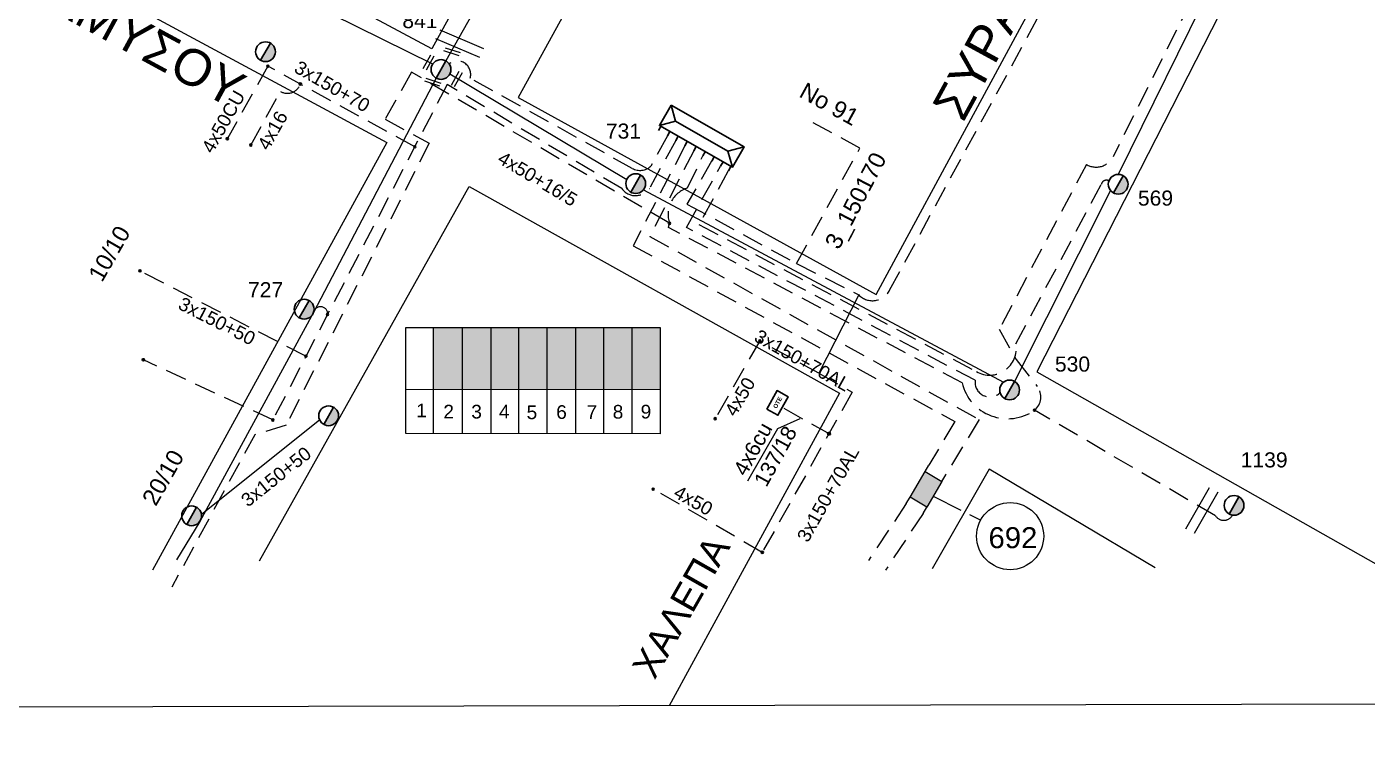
# Model space of a CAD drawing. Header units: millimetres. Extents: x 1421 to 7547, y 822 to 1863.
# Drawn here: x 6842.7 to 7002.6, y 822.2 to 906.2 of the extents above; entities that cross this region are included whole.
import ezdxf
from ezdxf.enums import TextEntityAlignment as Align

# ---------------------------------------------------------------- set-up
doc = ezdxf.new("R2010")
doc.units = ezdxf.units.MM
doc.linetypes.add('DASHED', pattern=[19.05, 12.7, -6.35])
doc.layers.get('0').update_dxf_attribs({"lineweight": 30})
for name, color, linetype, lineweight in [('4x50+16_5', 7, 'Continuous', 30), ('4x50AL', 7, 'Continuous', 30), ('4x50CU', 7, 'Continuous', 30), ('Link Box 4 Διευθύνσεων', 7, 'Continuous', 30), ('Pillar OTE', 7, 'Continuous', 30), ('TEXT_ΚΑΛΩΔΙΩΝ', 7, 'Continuous', 30), ('Άγνωστα', 7, 'Continuous', 30), ('Άγνωστο Υπόγειο Καλώδιο', 7, 'DASHED', 30), ('Καλώδια ΧΤ   3x150+50CU', 7, 'DASHED', 30), ('Καλώδια ΧΤ   3x150+70AL', 7, 'DASHED', 30), ('Καλώδια ΧΤ   3x150AL+50CU', 7, 'DASHED', 30), ('Μηχανική τομή', 7, 'Continuous', 30), ('Στύλος ΦΜ', 7, 'Continuous', 30), ('Στύλος ΦΜ @ 1', 7, 'Continuous', 30), ('Συνδέσεις', 7, 'Continuous', 30), ('Τομή', 7, 'Continuous', 30), ('Υποσταθμός πόλεως', 7, 'Continuous', 30), ('Υπόβαθρο ΔΕΗ', 7, 'Continuous', 30), ('Υπόγεια Καλώδια Δικτύου ΧΤ  4x16AL', 7, 'DASHED', 30), ('Υπόγεια Καλώδια Δικτύου ΧΤ  4x6', 7, 'DASHED', 30)]:
    doc.layers.add(name, color=color, linetype=linetype, lineweight=lineweight)
doc.layers.add('Υπόγεια καλώδια Παροχών ΧΤ   4x50AL', color=7, linetype='DASHED')
doc.styles.add('arial', font='arial.ttf')
doc.styles.get("Standard").update_dxf_attribs({"font": 'arial.ttf'})
doc.linetypes.add('SYN_LINE', pattern='A,0.5,-0.0001,["/\\/\\/\\/",Standard,S=0.1,R=0,X=0,Y=-0.05],-0.25', length=0.7501)
doc.dimstyles.new('ISO-25', dxfattribs={"dimtxt": 2.5, "dimasz": 2.5, "dimexe": 1.25, "dimexo": 0.625, "dimtad": 1, "dimtxsty": 'Standard', "dimcen": 2.5, "dimadec": 0, "dimazin": 0, "dimtfac": 1, "dimtmove": 0, "dimatfit": 3, "dimfxl": 1, "dimarcsym": 0})

# ---------------------------------------------------------------- blocks, each defined once
blk = doc.blocks.new('ΥΠΑΡΧΩΝ ΤΣΙΜΕΝΤΕΝΙΟΣ ΣΤΥΛΟΣ')
at = {"layer": 'Στύλος ΦΜ'}
blk.add_hatch(color=7, dxfattribs=at).paths.add_polyline_path([(-1.29, -2.28, 0.574793), (2.62, 0, 0.268822), (1.3, 2.27)])
at = {"layer": 'Στύλος ΦΜ', "color": 7}
blk.add_line((-1.29, -2.28), (1.3, 2.27), dxfattribs=at)
blk.add_circle((0, 0), 2.62, dxfattribs=at)
at = {"layer": 'Στύλος ΦΜ', "flags": 4}
for tag, p in [('ΑΡΙΘΜΟΣ', (-4.68, 8.05)), ('ΤΥΠΟΣ', (-4.91, 3.03))]:
    blk.add_attdef(tag, p, '', height=4, dxfattribs=at)
blk = doc.blocks.new('ΜΗΧΑΝΙΚΗ ΤΟΜΗ')
at = {"layer": 'Μηχανική τομή', "lineweight": -3, "ltscale": 40}
for p, q in [((-3.78, 1.15), (3.8, 1.15)), ((3.8, -0.4), (-3.78, -0.4))]:
    blk.add_line(p, q, dxfattribs=at)
blk = doc.blocks.new('ΤΟΜΗ')
at = {"layer": 'Τομή', "lineweight": -3, "ltscale": 40}
for p, q in [((-11.37, 1.1), (11.37, 1.1)), ((11.37, -3.57), (-11.37, -3.57))]:
    blk.add_line(p, q, dxfattribs=at)
blk = doc.blocks.new('ΥΠΟΣΤΑΘΜΟΣ ΠΟΛΕΩΣ 9 ΑΝΑΧΩΡΗΣΕΩΝ')
at = {"layer": 'Υποσταθμός πόλεως', "ltscale": 40}
for p, q in [((-9.63, -2.82), (-9.63, -4)), ((-7.12, -2.82), (-7.12, -4)), ((-4.84, -2.82), (-4.84, -4)), ((-2.36, -2.82), (-2.36, -4)), ((0.09, -2.82), (0.09, -4)), ((2.55, -2.82), (2.55, -4)), ((5.02, -2.82), (5.02, -4)), ((7.48, -2.82), (7.48, -4)), ((9.61, -2.82), (9.61, -4))]:
    blk.add_line(p, q, dxfattribs=at)
blk.add_lwpolyline([(-10.02, 2.82), (10.02, 2.82), (10.02, -2.82), (-10.02, -2.82)], close=True, dxfattribs=at)
for points in [[(-7.21, 0), (-10.02, 2.82)], [(-10.02, -2.82), (-7.21, 0)], [(-7.21, 0), (7.21, 0)], [(7.21, 0), (10.02, 2.82)], [(10.02, -2.82), (7.21, 0)]]:
    blk.add_lwpolyline(points, dxfattribs=at)
at = {"layer": 'Υποσταθμός πόλεως', "linetype": 'SYN_LINE', "ltscale": 40, "flags": 1}
for tag, p in [('ΜΕΤΑΣΧΗΜΑΤΙΣΜΟΣ', (10.79, 1.71)), ('ΙΣΧΥΣ', (10.77, -1.08)), ('ΑΡΙΘΜΟΣ', (10.89, -3.8))]:
    blk.add_attdef(tag, p, '', height=1.8, dxfattribs=at)
blk = doc.blocks.new('LINK BOX 4 ΑΝΑΧΩΡΗΣΕΩΝ')
at = {"layer": 'Link Box 4 Διευθύνσεων', "lineweight": -3, "ltscale": 40}
blk.add_hatch(color=256, dxfattribs=at).paths.add_polyline_path([(-3.54, 0), (-3.54, -4.67), (3.54, -4.67), (3.54, 0)])
for p, q in [((-3.54, 0), (-5.33, 0)), ((5.33, 0), (3.54, 0)), ((-3.54, -4.67), (-5.33, -4.67)), ((5.33, -4.67), (3.54, -4.67))]:
    blk.add_line(p, q, dxfattribs=at)
blk.add_lwpolyline([(-3.54, -4.67), (-3.54, 0), (3.54, 0), (3.54, -4.67)], close=True, dxfattribs=at)
blk = doc.blocks.new('_ΣΥΝΔΕΣΗ')
at = {"layer": 'Συνδέσεις', "linetype": 'SYN_LINE', "ltscale": 40}
blk.add_hatch(color=256, dxfattribs=at).paths.add_polyline_path([(0.5, -0.01, 1), (-0.5, -0.01, 1)])
at = {"layer": 'Συνδέσεις'}
blk.add_circle((0, -0.01), 0.5, dxfattribs=at)
blk = doc.blocks.new('TSONTA XT1')
at = {"ltscale": 40}
h = blk.add_hatch(color=256, dxfattribs=at)
h.dxf.hatch_style = 1
h.paths.add_polyline_path([(595.96, 2487.66), (597.07, 2488.77), (595.96, 2489.87), (594.85, 2488.77)])
blk.add_lwpolyline([(594.85, 2488.77), (595.96, 2489.87), (597.07, 2488.77), (595.96, 2487.66)], close=True, dxfattribs=at)
blk = doc.blocks.new('PILLAR ΟΤΕ')
at = {"layer": 'Pillar OTE', "ltscale": 40}
blk.add_lwpolyline([(-3.31, 2.02), (3.39, 2.02), (3.39, -1.99), (-3.31, -1.99)], close=True, dxfattribs=at)
at = {"layer": 'Pillar OTE', "insert": (-1.81, 0.71), "char_height": 1.3575, "width": 109.961, "attachment_point": 1}
blk.add_mtext('{\\fArial|b1|i0|c161|p34;OTE}', dxfattribs=at)

msp = doc.modelspace()

# ---------------------------------------------------------------- hatches: boundary and pattern name
at = {"layer": 'Καλώδια ΧΤ   3x150+50CU', "linetype": 'DASHED', "lineweight": -3, "ltscale": 0.2}
h = msp.add_hatch(color=10, dxfattribs=at)
h.dxf.hatch_style = 1
h.paths.add_polyline_path([(6891.23, 862.91), (6894.67, 862.91), (6894.67, 870.27), (6891.23, 870.28)])
h = msp.add_hatch(color=133, dxfattribs=at)
h.dxf.hatch_style = 1
h.paths.add_polyline_path([(6894.67, 862.91), (6898.11, 862.91), (6898.11, 870.27), (6894.67, 870.27)])
h = msp.add_hatch(color=2, dxfattribs=at)
h.dxf.hatch_style = 1
h.paths.add_polyline_path([(6901.41, 870.27), (6898.11, 870.27), (6898.11, 862.91), (6901.41, 862.9)])
h = msp.add_hatch(color=27, dxfattribs=at)
h.dxf.hatch_style = 1
h.paths.add_polyline_path([(6904.79, 862.9), (6904.79, 870.27), (6901.41, 870.27), (6901.41, 862.9)])
h = msp.add_hatch(color=85, dxfattribs=at)
h.dxf.hatch_style = 1
h.paths.add_polyline_path([(6908.19, 870.27), (6904.79, 870.27), (6904.79, 862.9), (6908.19, 862.9)])
h = msp.add_hatch(color=30, dxfattribs=at)
h.dxf.hatch_style = 1
h.paths.add_polyline_path([(6911.53, 870.27), (6908.19, 870.27), (6908.19, 862.9), (6911.53, 862.89)])
h = msp.add_hatch(color=5, dxfattribs=at)
h.dxf.hatch_style = 1
h.paths.add_polyline_path([(6911.53, 862.89), (6914.92, 862.89), (6914.92, 870.27), (6911.53, 870.27)])
h = msp.add_hatch(color=6, dxfattribs=at)
h.dxf.hatch_style = 1
h.paths.add_polyline_path([(6914.85, 862.89), (6918.24, 862.89), (6918.24, 870.27), (6914.85, 870.27)])

# ---------------------------------------------------------------- linework, layer by layer
at = {"linetype": 'Continuous', "lineweight": -3, "ltscale": 0.2}
msp.add_lwpolyline([(5474.15, 1851.64), (7546.99, 1855.83), (7546.99, 826.44), (5474.15, 822.25)], close=True, dxfattribs=at)
at = {"color": 27, "lineweight": -3, "ltscale": 0.2}
msp.add_lwpolyline([(6941.94, 874.16), (6937.18, 864.82)], dxfattribs=at)
at = {"layer": '4x50+16_5', "color": 2, "lineweight": -3, "ltscale": 0.2}
for points in [[(6945.66, 984.46), (6927.65, 965.4), (6918.78, 948.69), (6907.01, 927.46), (6892.7, 902.08)], [(7011.82, 965.66), (7004.33, 950.68), (6995.1, 933.4), (6984.22, 911.55), (6972.87, 888.55)], [(6971.96, 886.63), (6960.52, 863.86)]]:
    msp.add_lwpolyline(points, dxfattribs=at)
at = {"layer": '4x50+16_5', "color": 10, "lineweight": -3, "ltscale": 0.2}
msp.add_lwpolyline([(6891.12, 901.69), (6867.11, 913.59), (6840.61, 928.38)], dxfattribs=at)
at = {"layer": '4x50+16_5', "color": 133, "lineweight": -3, "ltscale": 0.2}
for points in [[(6893.16, 900.53), (6914.26, 887.95)], [(6916.25, 886.71), (6959.19, 863.75)]]:
    msp.add_lwpolyline(points, dxfattribs=at)
at = {"layer": '4x50AL', "color": 27, "linetype": 'DASHED', "lineweight": -3, "ltscale": 0.2}
msp.add_lwpolyline([(6937.18, 864.82), (6930.13, 868.69), (6924.82, 859.41)], dxfattribs=at)
at = {"layer": '4x50CU', "color": 6, "linetype": 'DASHED', "lineweight": -3, "ltscale": 0.2}
msp.add_lwpolyline([(6871.45, 901.46), (6866.63, 892.81)], dxfattribs=at)
at = {"layer": 'Pillar OTE', "lineweight": -3, "ltscale": 40}
for points in [[(6887.9, 857.63), (6887.9, 870.28), (6918.24, 870.27), (6918.24, 857.61), (6887.9, 857.64)], [(6891.23, 857.63), (6891.23, 870.28)], [(6894.67, 857.63), (6894.67, 870.27)], [(6898.11, 857.63), (6898.11, 870.27)], [(6901.41, 857.62), (6901.41, 870.27)], [(6904.79, 857.62), (6904.79, 870.27)], [(6908.19, 857.62), (6908.19, 870.27)], [(6911.53, 857.61), (6911.53, 870.27)], [(6914.92, 857.61), (6914.92, 870.27)], [(6887.9, 862.92), (6918.24, 862.89)]]:
    msp.add_lwpolyline(points, dxfattribs=at)
at = {"layer": 'Άγνωστο Υπόγειο Καλώδιο', "color": 27, "lineweight": -3, "ltscale": 0.2}
msp.add_lwpolyline([(6937.18, 864.82), (6941.16, 862.57), (6930.43, 843.46), (6917.41, 851.01)], dxfattribs=at)
at = {"layer": 'Καλώδια ΧΤ   3x150+50CU', "color": 6, "linetype": 'Continuous', "lineweight": -3, "ltscale": 0.2}
for points in [[(6891.53, 900.04), (6876.9, 872.06), (6863.35, 847.16), (6860.58, 842.57)], [(6863.53, 848.03), (6877.63, 859.28)]]:
    msp.add_lwpolyline(points, dxfattribs=at)
at = {"layer": 'Καλώδια ΧΤ   3x150+70AL', "color": 30, "lineweight": -3, "ltscale": 0.2}
for points in [[(7011.24, 966.47, 0.492913), (7008.83, 963.65), (6972.26, 890.66, -0.435524), (6969.09, 889.73), (6958.69, 870.08), (6960.71, 866.48), (6963.23, 863.26, -0.409664), (6962.9, 860.42, -1.610284)], [(6954.25, 863.68), (6919.26, 882.21), (6919.36, 882.71, -0.419792), (6921.52, 886.93), (6923.32, 890.74)], [(6986.51, 847.9, -0.56456), (6984.48, 847.82), (6962.9, 860.42, -0.529771), (6954.25, 863.68)]]:
    msp.add_lwpolyline(points, format="xyb", dxfattribs=at)
at = {"layer": 'Καλώδια ΧΤ   3x150+70AL', "color": 27, "lineweight": -3, "ltscale": 0.2}
msp.add_lwpolyline([(6924.39, 890.13), (6921.45, 885.01), (6934.51, 877.92), (6941.94, 874.16, 0.51406), (6945.61, 874.74), (6965.81, 911.84)], format="xyb", dxfattribs=at)
at = {"layer": 'Καλώδια ΧΤ   3x150+70AL', "color": 1, "lineweight": -3, "ltscale": 0.2}
msp.add_lwpolyline([(6914.92, 889.26), (6895.58, 900.02, 0.742727), (6893.09, 901.72)], format="xyb", dxfattribs=at)
at = {"layer": 'Καλώδια ΧΤ   3x150+70AL', "color": 30, "lineweight": -3, "ltscale": 0.2}
msp.add_lwpolyline([(6919.36, 882.71), (6888.61, 900.73), (6885.44, 895.12), (6890.71, 892.27), (6873.63, 858.64), (6869.9, 857.47), (6859.99, 839.32)], dxfattribs=at)
at = {"layer": 'Καλώδια ΧΤ   3x150+70AL', "color": 6, "lineweight": -3, "ltscale": 0.2}
msp.add_lwpolyline([(6888.98, 891.83), (6871.45, 901.46)], dxfattribs=at)
msp.add_lwpolyline([(6920.11, 892.58), (6916.96, 886.87, -0.513697), (6913.67, 886.85), (6892.84, 899.26), (6872.05, 859.25), (6856.61, 866.44)], format="xyb", dxfattribs=at)
at = {"layer": 'Καλώδια ΧΤ   3x150+70AL', "color": 27, "lineweight": -3, "ltscale": 0.2}
msp.add_lwpolyline([(6934.51, 877.92), (6942.08, 891.69), (6936.26, 894.8)], dxfattribs=at)
at = {"layer": 'Καλώδια ΧΤ   3x150+70AL', "color": 1, "lineweight": -3, "ltscale": 0.2}
msp.add_lwpolyline([(6919.12, 893.14), (6917.14, 889.53)], dxfattribs=at)
at = {"layer": 'Καλώδια ΧΤ   3x150+70AL', "color": 5, "lineweight": -3, "ltscale": 0.2}
for points in [[(6921.19, 891.96), (6915.01, 880.03), (6953.41, 859.05), (6950.29, 853.87)], [(6947.6, 849.27), (6943.09, 842.5)]]:
    msp.add_lwpolyline(points, dxfattribs=at)
at = {"layer": 'Καλώδια ΧΤ   3x150+70AL', "color": 85, "lineweight": -3, "ltscale": 0.2}
for points in [[(6922.25, 891.35), (6917.01, 881.15), (6956.29, 859.29), (6952.3, 852.69)], [(6949.61, 848.09), (6945.11, 841.33)]]:
    msp.add_lwpolyline(points, dxfattribs=at)
at = {"layer": 'Καλώδια ΧΤ   3x150+70AL', "color": 133, "lineweight": -3, "ltscale": 0.2}
msp.add_lwpolyline([(6955.82, 863.98), (6921.38, 882.22), (6925.46, 889.52)], dxfattribs=at)
at = {"layer": 'Καλώδια ΧΤ   3x150+70AL', "color": 2, "lineweight": -3, "ltscale": 0.2}
msp.add_lwpolyline([(6926.38, 888.99), (6922.88, 882.56), (6955.97, 865.03)], dxfattribs=at)
msp.add_lwpolyline([(6955.97, 865.03, 0.641133), (6960.67, 868.32), (6970.87, 887.38, -0.482798), (6971.77, 887.78)], format="xyb", dxfattribs=at)
at = {"layer": 'Καλώδια ΧΤ   3x150+70AL', "color": 133, "lineweight": -3, "ltscale": 0.2}
msp.add_lwpolyline([(6958.8, 862.52, -0.718424), (6955.82, 863.98)], format="xyb", dxfattribs=at)
at = {"layer": 'Καλώδια ΧΤ   3x150+70AL', "color": 1, "lineweight": -3, "ltscale": 0.2}
msp.add_arc((6915.85, 890.92), 1.9, 240.9197, 312.9547, dxfattribs=at)
at = {"layer": 'Καλώδια ΧΤ   3x150+70AL', "color": 6, "lineweight": -3, "ltscale": 0.2}
msp.add_arc((6877.74, 871.91), 0.852, 354.5239, 169.8309, dxfattribs=at)
at = {"layer": 'Καλώδια ΧΤ   3x150AL+50CU', "color": 6, "lineweight": -3, "ltscale": 0.2}
msp.add_lwpolyline([(6876, 866.85), (6856.21, 877.03)], dxfattribs=at)
at = {"layer": 'Υπόβαθρο ΔΕΗ', "lineweight": -3, "ltscale": 0.2}
msp.add_line((6957.48, 853.4), (6950.7, 841.5), dxfattribs=at)
for points in [[(6923.2, 962.13), (6891, 903.51), (6851.1, 924.91), (6884.65, 987.74)], [(6997.51, 973.24), (6978.18, 983.99), (6939.57, 967.29), (6901.33, 897.7), (6944.02, 874.2), (6997.51, 973.24)], [(7056.58, 939.04), (7013.4, 963.36), (6963.19, 864.98), (7005.06, 841.26)], [(6845.66, 913.95), (6885.66, 892.36), (6857.7, 841.33)], [(6870.46, 842.43), (6895.45, 887.12), (6939.62, 862.44), (6919.33, 825.17)], [(6977.28, 841.63), (6957.48, 853.4)]]:
    msp.add_lwpolyline(points, dxfattribs=at)
at = {"layer": 'Υπόβαθρο ΔΕΗ', "lineweight": -3}
for points in [[(6950.82, 850.15), (6954.13, 848.48)], [(6955.15, 847.96), (6956.48, 847.29)]]:
    msp.add_lwpolyline(points, dxfattribs=at)
msp.add_circle((6959.99, 845.39), 4, dxfattribs=at)
at = {"layer": 'Υπόγεια Καλώδια Δικτύου ΧΤ  4x16AL', "color": 6, "lineweight": -3, "ltscale": 0.2}
msp.add_lwpolyline([(6869.42, 892.05), (6872.96, 898.45, 0.480052), (6875.33, 899.33, -4.6591)], format="xyb", dxfattribs=at)
at = {"layer": 'Υπόγεια Καλώδια Δικτύου ΧΤ  4x6', "color": 27, "lineweight": -3, "ltscale": 0.2}
msp.add_lwpolyline([(6938.57, 857.5), (6932.84, 860.72)], dxfattribs=at)

# ---------------------------------------------------------------- block references
at = {"layer": 'Link Box 4 Διευθύνσεων', "lineweight": -3, "xscale": 0.4999999999999997, "yscale": 0.4999999999999997, "zscale": 0.4999999999999997, "rotation": 239.6789280103123}
msp.add_blockref('LINK BOX 4 ΑΝΑΧΩΡΗΣΕΩΝ', (6950.96, 850.39), dxfattribs=at)
at = {"layer": 'Pillar OTE', "xscale": 0.375, "yscale": 0.375, "zscale": 0.375, "rotation": 61}
msp.add_blockref('PILLAR ΟΤΕ', (6932.24, 861.27), dxfattribs=at)
at = {"layer": 'Μηχανική τομή', "lineweight": -3, "xscale": 0.2499999999999188, "yscale": 0.2499999999999188, "zscale": 0.2499999999999188}
for p, rotation in [((6893.46, 903.27), 161.9840625023282), ((6890.54, 901.95), 241.0789144209073), ((6894.07, 899.88), 60.33700729731881), ((6891.16, 899.63), 161.9851020771848)]:
    msp.add_blockref('ΜΗΧΑΝΙΚΗ ΤΟΜΗ', p, dxfattribs=dict(at, rotation=rotation))
at = {"layer": 'Στύλος ΦΜ @ 1', "lineweight": -3, "ltscale": 40}
ref = msp.add_blockref('ΥΠΑΡΧΩΝ ΤΣΙΜΕΝΤΕΝΙΟΣ ΣΤΥΛΟΣ', (6892.11, 901.06), dxfattribs=dict(at, xscale=0.4499999999998181, yscale=0.4499999999998181, zscale=0.4499999999998181))
ref.add_attrib('ΤΥΠΟΣ', '841', (6887.5, 905.99), dxfattribs={"layer": 'Στύλος ΦΜ', "height": 1.8, "flags": 4})
at = {"layer": 'Στύλος ΦΜ @ 1', "lineweight": -3, "ltscale": 40, "xscale": 0.4499999999998181, "yscale": 0.4499999999998181, "zscale": 0.4499999999998181}
for p in [(6871.18, 903.18), (6878.71, 859.75), (6862.37, 847.82)]:
    msp.add_blockref('ΥΠΑΡΧΩΝ ΤΣΙΜΕΝΤΕΝΙΟΣ ΣΤΥΛΟΣ', p, dxfattribs=at)
at = {"layer": 'Στύλος ΦΜ @ 1', "lineweight": -3, "ltscale": 40}
ref = msp.add_blockref('ΥΠΑΡΧΩΝ ΤΣΙΜΕΝΤΕΝΙΟΣ ΣΤΥΛΟΣ', (6915.33, 887.45), dxfattribs=dict(at, xscale=0.4499999999998181, yscale=0.4499999999998181, zscale=0.4499999999998181))
ref.add_attrib('ΤΥΠΟΣ', '731', (6911.77, 892.81), dxfattribs={"layer": 'Στύλος ΦΜ', "height": 1.8, "flags": 4})
ref = msp.add_blockref('ΥΠΑΡΧΩΝ ΤΣΙΜΕΝΤΕΝΙΟΣ ΣΤΥΛΟΣ', (6972.88, 887.37), dxfattribs=dict(at, xscale=0.4499999999998181, yscale=0.4499999999998181, zscale=0.4499999999998181))
ref.add_attrib('ΤΥΠΟΣ', '569', (6975.23, 884.82), dxfattribs={"layer": 'Στύλος ΦΜ', "height": 1.8, "flags": 4})
ref = msp.add_blockref('ΥΠΑΡΧΩΝ ΤΣΙΜΕΝΤΕΝΙΟΣ ΣΤΥΛΟΣ', (6875.79, 872.47), dxfattribs=dict(at, xscale=0.4499999999998181, yscale=0.4499999999998181, zscale=0.4499999999998181))
ref.add_attrib('ΤΥΠΟΣ', '727', (6869.09, 873.89), dxfattribs={"layer": 'Στύλος ΦΜ', "height": 1.8, "flags": 4})
ref = msp.add_blockref('ΥΠΑΡΧΩΝ ΤΣΙΜΕΝΤΕΝΙΟΣ ΣΤΥΛΟΣ', (6959.93, 862.83), dxfattribs=dict(at, xscale=0.4499999999998181, yscale=0.4499999999998181, zscale=0.4499999999998181))
ref.add_attrib('ΤΥΠΟΣ', '530', (6965.33, 865.02), dxfattribs={"layer": 'Στύλος ΦΜ', "height": 1.8, "flags": 4})
ref = msp.add_blockref('ΥΠΑΡΧΩΝ ΤΣΙΜΕΝΤΕΝΙΟΣ ΣΤΥΛΟΣ', (6986.7, 849.06), dxfattribs=dict(at, xscale=0.4499999999998181, yscale=0.4499999999998181, zscale=0.4499999999998181))
ref.add_attrib('ΤΥΠΟΣ', '1139', (6987.49, 853.59), dxfattribs={"layer": 'Στύλος ΦΜ', "height": 1.8, "flags": 4})
at = {"layer": 'Συνδέσεις', "lineweight": -3, "xscale": 0.25, "yscale": 0.25, "zscale": 0.25}
for p in [(6871.45, 901.46), (6875.33, 899.33), (6866.63, 892.81), (6869.42, 892.05), (6888.98, 891.83), (6919.36, 882.71), (6856.21, 877.04), (6878.58, 871.83), (6930.14, 868.7), (6856.61, 866.44), (6876, 866.86), (6962.9, 860.42), (6872.05, 859.25), (6924.82, 859.41), (6917.41, 851.01), (6930.43, 843.46)]:
    msp.add_blockref('_ΣΥΝΔΕΣΗ', p, dxfattribs=at)
at = {"layer": 'Συνδέσεις', "xscale": 0.2, "yscale": 0.2, "zscale": 0.2, "rotation": 60.6924070179583}
msp.add_blockref('TSONTA XT1', (7314.08, 510.03), dxfattribs=at)
at = {"layer": 'Τομή', "lineweight": -3, "xscale": 0.2499999999998872, "yscale": 0.2499999999998872, "zscale": 0.2499999999998872}
for p, rotation in [((6894.47, 904.42), 336.8697195527282), ((6982.59, 848.6), 60.17319503065061)]:
    msp.add_blockref('ΤΟΜΗ', p, dxfattribs=dict(at, rotation=rotation))
at = {"layer": 'Υποσταθμός πόλεως', "lineweight": -3, "xscale": 0.4999999999999998, "yscale": 0.4999999999999998, "zscale": 0.4999999999999998, "rotation": 330.2325405615965}
msp.add_blockref('ΥΠΟΣΤΑΘΜΟΣ ΠΟΛΕΩΣ 9 ΑΝΑΧΩΡΗΣΕΩΝ', (6923.21, 893.11), dxfattribs=at)

# ---------------------------------------------------------------- texts
at = {"lineweight": -3, "ltscale": 40, "width": 51.144, "attachment_point": 1, "style": 'arial'}
for s, insert, char_height, rotation in [('{\\H1.083x;ΣΥΡΑΚΟΥΣΩΝ}', (6950.58, 896.72), 4, 61.4025), ('{\\H1.083x;ΑΜYΣΟΥ}', (6846.69, 912.39), 4, 331.4312), ('{\\H1.083x;XAΛΕΠΑ}', (6914.76, 829.77), 3, 60.3286)]:
    msp.add_mtext(s, dxfattribs=dict(at, insert=insert, char_height=char_height, rotation=rotation))
at = {"lineweight": -3, "ltscale": 30, "char_height": 1.63, "width": 11.2573, "attachment_point": 1}
for s, insert in [('1', (6889.15, 861.2)), ('2', (6892.39, 861.06)), ('3', (6895.72, 861.06)), ('4', (6899.02, 861.06)), ('5', (6902.32, 860.98)), ('6', (6905.85, 861.01)), ('7', (6909.47, 861.01)), ('8', (6912.59, 861.04)), ('9', (6915.92, 861.06))]:
    msp.add_mtext(s, dxfattribs=dict(at, insert=insert))
at = {"layer": 'TEXT_ΚΑΛΩΔΙΩΝ', "lineweight": -3, "ltscale": 0.2}
for s, rotation, p in [('3x150+70', 330.0164, (6879.14, 899.05)), ('4x50CU', 60.5559, (6866.15, 894.84)), ('4x16', 60.5559, (6872.02, 893.79)), ('4x50+16/5', 329.2027, (6903.64, 888.02)), ('3x150+50', 333.0724, (6865.39, 871.05)), ('3x150+70AL', 330.7757, (6935.22, 866.37)), ('4x50', 59.481, (6927.76, 862.03)), ('3x150+50', 38.5333, (6872.44, 852.49)), ('3x150+70AL', 60.567, (6938.27, 850.42)), ('4x50', 330.6161, (6922.21, 849.65))]:
    msp.add_text(s, height=1.6, rotation=rotation, dxfattribs=at).set_placement(p, align=Align.MIDDLE_CENTER)
at = {"layer": 'Άγνωστα', "color": 7, "lineweight": -3, "insert": (6957.41, 846.46), "char_height": 2.5, "attachment_point": 1}
msp.add_mtext_dynamic_manual_height_columns('692', width=1.8, gutter_width=12.5, heights=[0.0453], dxfattribs=at)
at = {"layer": 'Υπόβαθρο ΔΕΗ', "lineweight": -3, "char_height": 2, "attachment_point": 1}
for s, insert, rotation in [('Νο 91', (6935.65, 899.62), 331.1128), ('3_150170', (6937.79, 880.38), 62.4258), ('10/10', (6849.94, 876.57), 60.2307), ('20/10', (6856.35, 849.85), 60.2307)]:
    msp.add_mtext_dynamic_manual_height_columns(s, width=17.2548, gutter_width=12.5, heights=[0], dxfattribs=dict(at, insert=insert, rotation=rotation))
at = {"layer": 'Υπόγεια καλώδια Παροχών ΧΤ   4x50AL', "color": 7, "ltscale": 0.2, "char_height": 1.8, "attachment_point": 1, "rotation": 61}
for s, insert in [('4x6cu', (6926.88, 853.3)), ('137/18', (6929.34, 852.01))]:
    msp.add_mtext_dynamic_manual_height_columns(s, width=1.8, gutter_width=12.5, heights=[0.118], dxfattribs=dict(at, insert=insert))

# ---------------------------------------------------------------- leaders
at = {"linetype": 'Continuous', "lineweight": -3, "ltscale": 0.2}
msp.add_leader([(6934.91, 859.39), (6932.23, 858.2), (6928.67, 851.97)], dimstyle='ISO-25', override={"dimasz": 0.1, "dimgap": 0.625, "dimtad": 0}, dxfattribs=at)

doc.saveas('drawing.dxf')
